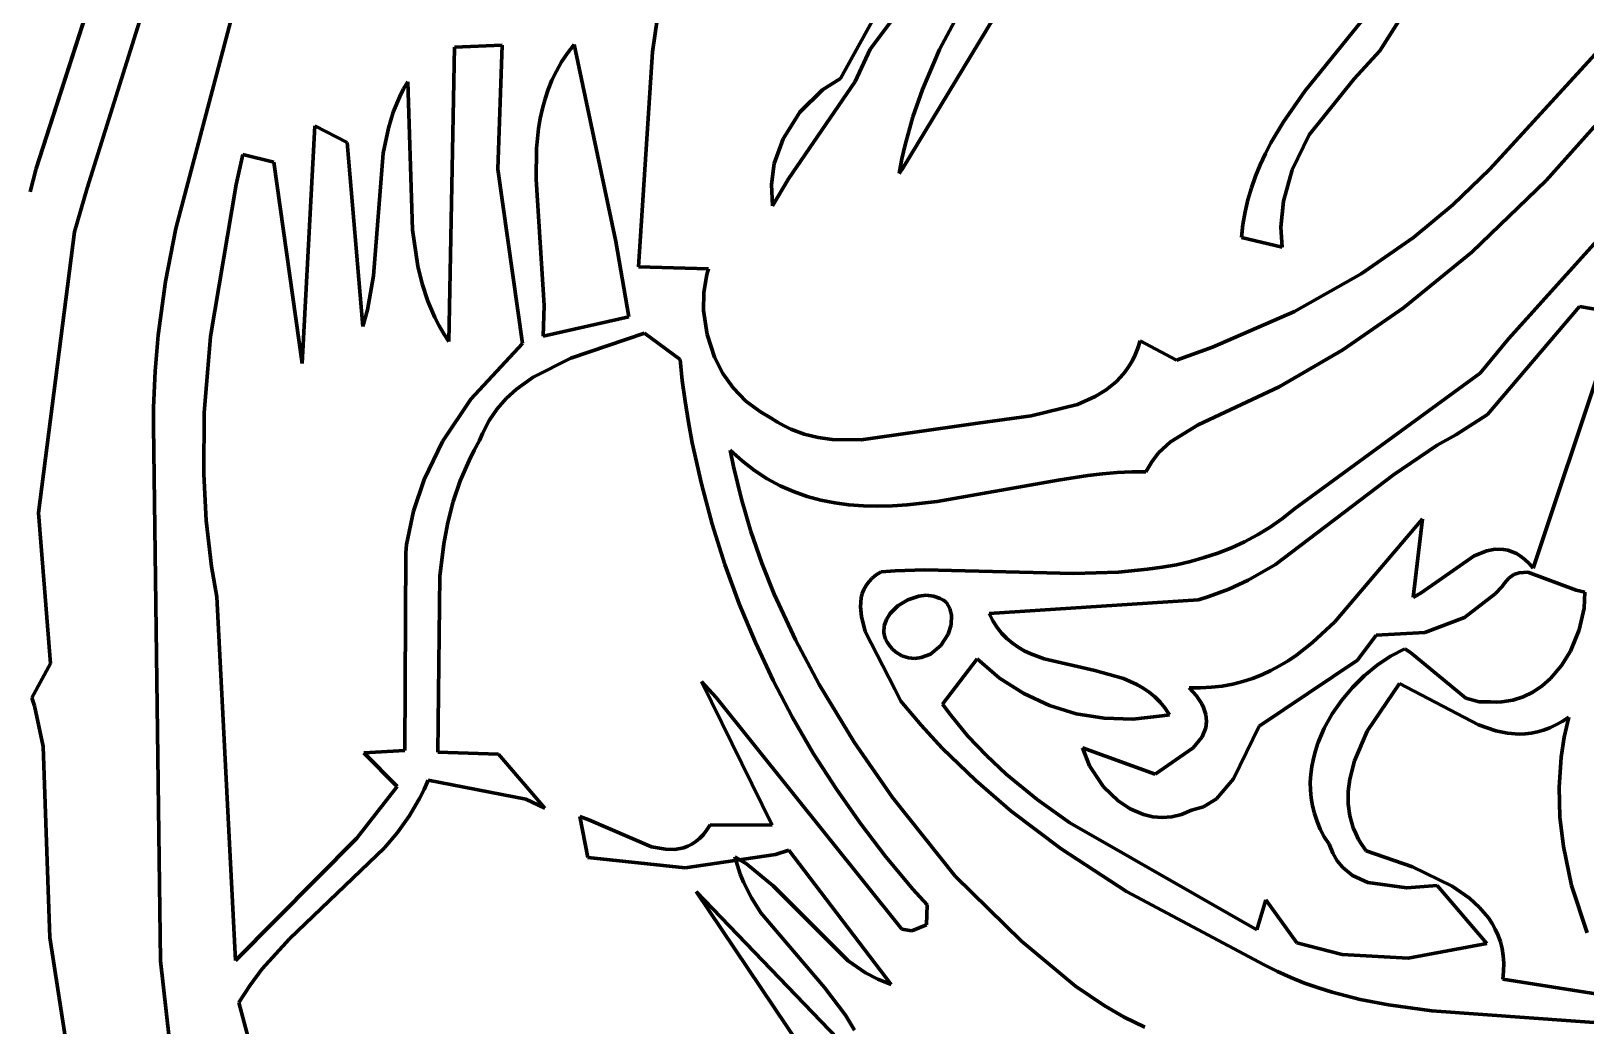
# Model space of a CAD drawing. Header units: millimetres. Extents: x 0 to 14.2, y 0 to 19.5.
# Drawn here: x 1.412 to 2.424, y 2.679 to 3.326 of the extents above; entities that cross this region are included whole.
import ezdxf

# ---------------------------------------------------------------- set-up
doc = ezdxf.new("R2010")
doc.units = ezdxf.units.MM
doc.layers.add('color#010101ff', color=7, linetype='CONTINUOUS', lineweight=100)
doc.layers.add('color#fdfdfdff', color=7, linetype='CONTINUOUS', lineweight=100)

msp = doc.modelspace()

# ---------------------------------------------------------------- linework, layer by layer
at = {"layer": 'color#010101ff'}
for p, q in [((1.5218, 3.4588), (1.4484, 3.2241)), ((2.3728, 3.4443), (2.2901, 3.3136)), ((1.9388, 3.2955), (2.0127, 3.4287)), ((2.3739, 3.1261), (2.637, 3.418)), ((1.506, 3.1979), (1.5603, 3.4028)), ((2.0243, 3.4029), (1.9583, 3.3146)), ((1.4152, 3.2369), (1.462, 3.3822)), ((2.0034, 3.3145), (2.0394, 3.382)), ((2.2412, 3.2872), (2.2976, 3.3569)), ((2.3617, 3.2364), (2.4688, 3.3535)), ((1.8214, 3.3474), (1.8164, 3.3128)), ((2.0387, 3.3351), (1.9795, 3.2371)), ((1.6876, 3.316), (1.6839, 3.1242)), ((1.7185, 3.3173), (1.6876, 3.316)), ((1.7157, 3.2365), (1.7185, 3.3173)), ((1.7611, 3.312), (1.7573, 3.3063)), ((1.7654, 3.3176), (1.7611, 3.312)), ((1.7926, 3.1894), (1.7654, 3.3176)), ((1.8164, 3.3128), (1.8074, 3.1728)), ((1.9583, 3.3146), (1.9485, 3.2936)), ((1.9924, 3.2883), (2.0034, 3.3145)), ((2.2901, 3.3136), (2.2733, 3.2953)), ((1.7573, 3.3063), (1.7539, 3.3004)), ((1.6572, 3.2934), (1.6544, 3.2887)), ((1.6603, 3.197), (1.6572, 3.2934)), ((1.751, 3.2945), (1.7486, 3.2884)), ((1.7539, 3.3004), (1.751, 3.2945)), ((1.9485, 3.2936), (1.9051, 3.2301)), ((1.9272, 3.2881), (1.9388, 3.2955)), ((2.2733, 3.2953), (2.2441, 3.2588)), ((1.6519, 3.2838), (1.6477, 3.2737)), ((1.6544, 3.2887), (1.6519, 3.2838)), ((1.7465, 3.2822), (1.7448, 3.2759)), ((1.7486, 3.2884), (1.7465, 3.2822)), ((1.9124, 3.2737), (1.9272, 3.2881)), ((1.9861, 3.2705), (1.9924, 3.2883)), ((2.2274, 3.2674), (2.2412, 3.2872)), ((1.6477, 3.2737), (1.6445, 3.2632)), ((1.7448, 3.2759), (1.7434, 3.2695)), ((1.9015, 3.2563), (1.9124, 3.2737)), ((1.981, 3.2523), (1.9861, 3.2705)), ((2.4368, 3.2721), (2.3985, 3.229)), ((1.5966, 3.2646), (1.5884, 3.11)), ((1.6176, 3.2538), (1.5966, 3.2646)), ((1.6445, 3.2632), (1.6412, 3.2469)), ((1.7423, 3.263), (1.741, 3.2499)), ((1.7434, 3.2695), (1.7423, 3.263)), ((2.2192, 3.2537), (2.2274, 3.2674)), ((1.6279, 3.134), (1.6176, 3.2538)), ((1.8958, 3.2402), (1.9015, 3.2563)), ((1.9789, 3.2431), (1.981, 3.2523)), ((2.2156, 3.2466), (2.2192, 3.2537)), ((2.2441, 3.2588), (2.233, 3.236)), ((1.5497, 3.246), (1.5454, 3.2265)), ((1.57, 3.2411), (1.5497, 3.246)), ((1.5884, 3.11), (1.57, 3.2411)), ((1.6412, 3.2469), (1.6349, 3.1671)), ((1.741, 3.2499), (1.7407, 3.2297)), ((1.894, 3.2266), (1.8958, 3.2402)), ((1.9771, 3.2337), (1.9789, 3.2431)), ((2.2122, 3.2394), (2.2156, 3.2466)), ((1.4113, 3.2218), (1.4152, 3.2369)), ((1.7318, 3.123), (1.7157, 3.2365)), ((1.7407, 3.2297), (1.7459, 3.1476)), ((1.9051, 3.2301), (1.8947, 3.2127)), ((1.9795, 3.2371), (1.9771, 3.2337)), ((2.2065, 3.2244), (2.2092, 3.232)), ((2.2092, 3.232), (2.2122, 3.2394)), ((2.233, 3.236), (2.2273, 3.2157)), ((2.3377, 3.2132), (2.3617, 3.2364)), ((1.4484, 3.2241), (1.4402, 3.1956)), ((1.5454, 3.2265), (1.5286, 3.1276)), ((1.8947, 3.2127), (1.894, 3.2266)), ((2.2042, 3.2166), (2.2065, 3.2244)), ((2.3985, 3.229), (2.3501, 3.1824)), ((2.2024, 3.2086), (2.2042, 3.2166)), ((2.2273, 3.2157), (2.2257, 3.1988)), ((2.3121, 3.192), (2.3377, 3.2132)), ((2.2, 3.1919), (2.2009, 3.2004)), ((2.2009, 3.2004), (2.2024, 3.2086)), ((1.4402, 3.1956), (1.4166, 3.0126)), ((1.4994, 3.1633), (1.506, 3.1979)), ((1.6637, 3.1734), (1.6603, 3.197)), ((1.801, 3.1404), (1.7926, 3.1894)), ((2.2264, 3.1857), (2.2, 3.1919)), ((2.2257, 3.1988), (2.2264, 3.1857)), ((2.278, 3.1684), (2.3121, 3.192)), ((2.3501, 3.1824), (2.3055, 3.1462)), ((1.6665, 3.1619), (1.6637, 3.1734)), ((1.8074, 3.1728), (1.8529, 3.1716)), ((1.8529, 3.1716), (1.8519, 3.1678)), ((1.4946, 3.1284), (1.4994, 3.1633)), ((1.6349, 3.1671), (1.631, 3.1448)), ((1.6701, 3.1506), (1.6665, 3.1619)), ((1.8519, 3.1678), (1.85, 3.1562)), ((2.2345, 3.1439), (2.278, 3.1684)), ((1.6748, 3.1398), (1.6701, 3.1506)), ((1.85, 3.1562), (1.8497, 3.1444)), ((1.631, 3.1448), (1.6279, 3.134)), ((1.6775, 3.1345), (1.6748, 3.1398)), ((1.7459, 3.1476), (1.7452, 3.1277)), ((1.7452, 3.1277), (1.801, 3.1404)), ((1.8497, 3.1444), (1.852, 3.1289)), ((2.1812, 3.1205), (2.2345, 3.1439)), ((2.3055, 3.1462), (2.266, 3.1189)), ((2.4201, 3.147), (2.3601, 3.0767)), ((2.4732, 3.1381), (2.4201, 3.147)), ((1.6805, 3.1293), (1.6775, 3.1345)), ((1.6839, 3.1242), (1.6805, 3.1293)), ((1.8112, 3.1296), (1.7632, 3.1133)), ((1.8344, 3.1125), (1.8112, 3.1296)), ((1.852, 3.1289), (1.8569, 3.114)), ((1.4926, 3.1049), (1.4946, 3.1284)), ((1.5286, 3.1276), (1.5246, 3.0777)), ((1.6982, 3.0867), (1.7318, 3.123)), ((2.1308, 3.1156), (2.1325, 3.12)), ((2.1325, 3.12), (2.134, 3.1247)), ((2.134, 3.1247), (2.1577, 3.112)), ((2.1577, 3.112), (2.1812, 3.1205)), ((2.266, 3.1189), (2.2245, 3.0947)), ((2.3555, 3.1037), (2.3739, 3.1261)), ((1.7632, 3.1133), (1.7387, 3.101)), ((1.8359, 3.0989), (1.8344, 3.1125)), ((1.8569, 3.114), (1.8623, 3.1035)), ((2.1265, 3.1077), (2.1288, 3.1115)), ((2.1288, 3.1115), (2.1308, 3.1156)), ((2.39, 2.9767), (2.4353, 3.1126)), ((1.4916, 3.0813), (1.4926, 3.1049)), ((1.7387, 3.101), (1.7279, 3.0932)), ((1.8378, 3.0853), (1.8359, 3.0989)), ((1.8623, 3.1035), (1.8691, 3.094)), ((2.1184, 3.098), (2.1213, 3.101)), ((2.1213, 3.101), (2.124, 3.1042)), ((2.124, 3.1042), (2.1265, 3.1077)), ((2.2345, 3.0153), (2.3555, 3.1037)), ((1.7279, 3.0932), (1.7213, 3.0871)), ((1.8691, 3.094), (1.8773, 3.0855)), ((2.0932, 3.0832), (2.1048, 3.0884)), ((2.1048, 3.0884), (2.1119, 3.0928)), ((2.1119, 3.0928), (2.1184, 3.098)), ((2.2245, 3.0947), (2.1718, 3.0701)), ((1.4916, 3.0694), (1.4916, 3.0813)), ((1.6798, 3.0592), (1.6982, 3.0867)), ((1.7154, 3.0804), (1.7102, 3.0728)), ((1.7213, 3.0871), (1.7154, 3.0804)), ((1.84, 3.0718), (1.8378, 3.0853)), ((1.8773, 3.0855), (1.8868, 3.0784)), ((1.8868, 3.0784), (1.8938, 3.0744)), ((2.063, 3.0759), (2.0932, 3.0832)), ((1.4961, 2.7209), (1.4916, 3.0694)), ((1.5246, 3.0777), (1.5243, 3.0378)), ((1.7102, 3.0728), (1.7058, 3.0644)), ((1.8424, 3.0583), (1.84, 3.0718)), ((1.8938, 3.0744), (1.8979, 3.0717)), ((1.8979, 3.0717), (1.9022, 3.0693)), ((1.9022, 3.0693), (1.9065, 3.0672)), ((1.9523, 3.0602), (2.0283, 3.071)), ((2.0283, 3.071), (2.063, 3.0759)), ((2.1718, 3.0701), (2.1537, 3.059)), ((2.3601, 3.0767), (2.3396, 3.0635)), ((1.6679, 3.0345), (1.6798, 3.0592)), ((1.7039, 3.0598), (1.7003, 3.0534)), ((1.7058, 3.0644), (1.7039, 3.0598)), ((1.8483, 3.0316), (1.8424, 3.0583)), ((1.9065, 3.0672), (1.9153, 3.064)), ((1.9153, 3.064), (1.9243, 3.0617)), ((1.9243, 3.0617), (1.9335, 3.0605)), ((1.9335, 3.0605), (1.9523, 3.0602)), ((2.1537, 3.059), (2.146, 3.0517)), ((2.3396, 3.0635), (2.3275, 3.0568)), ((1.7003, 3.0534), (1.697, 3.0468)), ((1.8748, 3.0465), (1.867, 3.0536)), ((1.867, 3.0536), (1.8692, 3.0428)), ((2.146, 3.0517), (2.1416, 3.046)), ((2.3275, 3.0568), (2.299, 3.0375)), ((1.5243, 3.0378), (1.5259, 3.0078)), ((1.697, 3.0468), (1.6913, 3.0336)), ((1.8692, 3.0428), (1.8744, 3.0216)), ((1.8829, 3.0402), (1.8748, 3.0465)), ((1.8912, 3.0348), (1.8829, 3.0402)), ((2.1096, 3.0381), (2.1, 3.037)), ((2.1191, 3.0389), (2.1096, 3.0381)), ((2.1285, 3.0393), (2.1191, 3.0389)), ((2.1378, 3.0394), (2.1285, 3.0393)), ((2.1416, 3.046), (2.1378, 3.0394)), ((2.299, 3.0375), (2.2221, 2.979)), ((1.6608, 3.0137), (1.6679, 3.0345)), ((1.6913, 3.0336), (1.6867, 3.0201)), ((1.8554, 3.0052), (1.8483, 3.0316)), ((1.8997, 3.0303), (1.8912, 3.0348)), ((1.9083, 3.0265), (1.8997, 3.0303)), ((2.0806, 3.034), (2.0019, 3.02)), ((2.1, 3.037), (2.0806, 3.034)), ((1.6867, 3.0201), (1.6832, 3.0064)), ((1.8744, 3.0216), (1.8806, 3.0006)), ((1.9171, 3.0234), (1.9083, 3.0265)), ((1.9261, 3.021), (1.9171, 3.0234)), ((1.9352, 3.0192), (1.9261, 3.021)), ((1.9444, 3.018), (1.9352, 3.0192)), ((1.9538, 3.0173), (1.9444, 3.018)), ((1.9632, 3.0171), (1.9538, 3.0173)), ((1.9728, 3.0173), (1.9632, 3.0171)), ((1.9824, 3.0179), (1.9728, 3.0173)), ((2.0019, 3.02), (1.9824, 3.0179)), ((1.4166, 3.0126), (1.4245, 2.9145)), ((1.5259, 3.0078), (1.5293, 2.9778)), ((1.6564, 2.9921), (1.6608, 3.0137)), ((2.2187, 3.0033), (2.2267, 3.009)), ((2.2267, 3.009), (2.2345, 3.0153)), ((2.2608, 2.9418), (2.3178, 3.0087)), ((2.3178, 3.0087), (2.3118, 2.9575)), ((1.6832, 3.0064), (1.6806, 2.9925)), ((1.8636, 2.9791), (1.8554, 3.0052)), ((1.8806, 3.0006), (1.8877, 2.98)), ((2.202, 2.9938), (2.2104, 2.9983)), ((2.2104, 2.9983), (2.2187, 3.0033)), ((1.6558, 2.9866), (1.6564, 2.9921)), ((1.6806, 2.9925), (1.6781, 2.9714)), ((2.1847, 2.9864), (2.1934, 2.9898)), ((2.1934, 2.9898), (2.202, 2.9938)), ((2.3516, 2.9847), (2.3597, 2.988)), ((2.3597, 2.988), (2.3652, 2.989)), ((2.3652, 2.989), (2.3707, 2.9889)), ((2.3707, 2.9889), (2.3735, 2.9883)), ((2.3735, 2.9883), (2.3762, 2.9874)), ((2.3762, 2.9874), (2.379, 2.9861)), ((1.5293, 2.9778), (1.5327, 2.9579)), ((1.6553, 2.858), (1.6558, 2.9866)), ((1.873, 2.9535), (1.8636, 2.9791)), ((1.8877, 2.98), (1.8958, 2.9597)), ((2.1389, 2.9759), (2.1483, 2.9772)), ((2.1483, 2.9772), (2.1576, 2.9789)), ((2.1576, 2.9789), (2.1667, 2.981)), ((2.1667, 2.981), (2.1758, 2.9835)), ((2.1758, 2.9835), (2.1847, 2.9864)), ((2.2221, 2.979), (2.2043, 2.9688)), ((2.317, 2.9606), (2.3516, 2.9847)), ((2.379, 2.9861), (2.3817, 2.9844)), ((2.3817, 2.9844), (2.3845, 2.9823)), ((2.3845, 2.9823), (2.3873, 2.9797)), ((2.3873, 2.9797), (2.39, 2.9767)), ((1.6781, 2.9714), (1.6767, 2.8568)), ((1.9556, 2.9653), (1.9574, 2.9678)), ((1.9574, 2.9678), (1.9596, 2.9701)), ((1.9596, 2.9701), (1.9622, 2.9723)), ((1.9622, 2.9723), (1.9653, 2.9743)), ((1.9653, 2.9743), (1.9746, 2.9749)), ((1.9746, 2.9749), (1.9935, 2.9755)), ((1.9935, 2.9755), (2.0909, 2.9732)), ((2.0909, 2.9732), (2.1199, 2.9741)), ((2.1199, 2.9741), (2.1389, 2.9759)), ((2.2043, 2.9688), (2.1918, 2.963)), ((2.3712, 2.9669), (2.3698, 2.9648)), ((2.3742, 2.9702), (2.3712, 2.9669)), ((2.3774, 2.9725), (2.3742, 2.9702)), ((2.3809, 2.9737), (2.3774, 2.9725)), ((2.3864, 2.9741), (2.3809, 2.9737)), ((2.418, 2.9624), (2.3864, 2.9741)), ((1.5327, 2.9579), (1.545, 2.7212)), ((1.8958, 2.9597), (1.9095, 2.9299)), ((1.9519, 2.9514), (1.9524, 2.9573)), ((1.9524, 2.9573), (1.9531, 2.9601)), ((1.9531, 2.9601), (1.9542, 2.9628)), ((1.9542, 2.9628), (1.9556, 2.9653)), ((1.9898, 2.9584), (1.9827, 2.9561)), ((1.9946, 2.959), (1.9898, 2.9584)), ((1.9994, 2.9585), (1.9946, 2.959)), ((2.0039, 2.957), (1.9994, 2.9585)), ((2.006, 2.9558), (2.0039, 2.957)), ((2.1788, 2.9581), (2.1721, 2.9561)), ((2.1918, 2.963), (2.1788, 2.9581)), ((2.3118, 2.9575), (2.317, 2.9606)), ((2.3653, 2.96), (2.3453, 2.9446)), ((2.3698, 2.9648), (2.3653, 2.96)), ((2.4236, 2.9611), (2.418, 2.9624)), ((2.4231, 2.9506), (2.4236, 2.9611)), ((1.8835, 2.9283), (1.873, 2.9535)), ((1.9525, 2.9452), (1.9519, 2.9514)), ((1.9712, 2.9471), (1.9689, 2.9432)), ((1.9763, 2.9522), (1.9712, 2.9471)), ((1.9827, 2.9561), (1.9763, 2.9522)), ((2.008, 2.9543), (2.006, 2.9558)), ((2.0101, 2.9503), (2.008, 2.9543)), ((2.0111, 2.9461), (2.0101, 2.9503)), ((2.1721, 2.9561), (2.0357, 2.9472)), ((2.0357, 2.9472), (2.0382, 2.9424)), ((2.42, 2.9364), (2.4231, 2.9506)), ((1.955, 2.9355), (1.9525, 2.9452)), ((1.9674, 2.9391), (1.9672, 2.9348)), ((1.9689, 2.9432), (1.9674, 2.9391)), ((2.009, 2.9336), (2.011, 2.9397)), ((2.011, 2.9397), (2.0111, 2.9461)), ((2.0382, 2.9424), (2.0409, 2.9381)), ((2.0409, 2.9381), (2.044, 2.9342)), ((2.2462, 2.9282), (2.2608, 2.9418)), ((2.3453, 2.9446), (2.3195, 2.9348)), ((2.4143, 2.9227), (2.42, 2.9364)), ((1.8951, 2.9036), (1.8835, 2.9283)), ((1.9095, 2.9299), (1.9249, 2.9009)), ((1.9742, 2.8978), (1.955, 2.9355)), ((1.9672, 2.9348), (1.9675, 2.9327)), ((1.9675, 2.9327), (1.9682, 2.9305)), ((1.9682, 2.9305), (1.9692, 2.9284)), ((1.9692, 2.9284), (1.9707, 2.9263)), ((1.9707, 2.9263), (1.9725, 2.9242)), ((1.9974, 2.9207), (2.0042, 2.9262)), ((2.0042, 2.9262), (2.009, 2.9336)), ((2.044, 2.9342), (2.0473, 2.9308)), ((2.0473, 2.9308), (2.0509, 2.9278)), ((2.0509, 2.9278), (2.0546, 2.9252)), ((2.2358, 2.9201), (2.2462, 2.9282)), ((2.2878, 2.9331), (2.2756, 2.9167)), ((2.3195, 2.9348), (2.2878, 2.9331)), ((1.9725, 2.9242), (1.9748, 2.9222)), ((1.9748, 2.9222), (1.9789, 2.9196)), ((1.9789, 2.9196), (1.9831, 2.9182)), ((1.9831, 2.9182), (1.9873, 2.9178)), ((1.9873, 2.9178), (1.9915, 2.9184)), ((1.9915, 2.9184), (1.9974, 2.9207)), ((2.0279, 2.9176), (2.0053, 2.8881)), ((2.0425, 2.9051), (2.0279, 2.9176)), ((2.0546, 2.9252), (2.0586, 2.9229)), ((2.0586, 2.9229), (2.0628, 2.9209)), ((2.0628, 2.9209), (2.0715, 2.9176)), ((2.0715, 2.9176), (2.1046, 2.91)), ((2.2756, 2.9167), (2.2116, 2.8738)), ((2.2248, 2.9131), (2.2304, 2.9164)), ((2.2304, 2.9164), (2.2358, 2.9201)), ((2.2883, 2.9134), (2.2971, 2.9193)), ((2.2971, 2.9193), (2.3063, 2.9242)), ((2.3063, 2.9242), (2.3101, 2.9217)), ((2.3101, 2.9217), (2.346, 2.892)), ((2.4084, 2.9132), (2.4143, 2.9227)), ((1.4245, 2.9145), (1.4124, 2.8922)), ((2.1046, 2.91), (2.1232, 2.9048)), ((2.2071, 2.9048), (2.2132, 2.9072)), ((2.2132, 2.9072), (2.2191, 2.91)), ((2.2191, 2.91), (2.2248, 2.9131)), ((2.2723, 2.899), (2.28, 2.9066)), ((2.28, 2.9066), (2.2883, 2.9134)), ((2.4012, 2.9048), (2.4084, 2.9132)), ((1.8945, 2.8094), (1.8483, 2.9029)), ((1.8483, 2.9029), (1.858, 2.8924)), ((1.9077, 2.8794), (1.8951, 2.9036)), ((1.9249, 2.9009), (1.9477, 2.8634)), ((1.9782, 2.89), (1.9742, 2.8978)), ((2.0582, 2.895), (2.0425, 2.9051)), ((2.1232, 2.9048), (2.1319, 2.901)), ((2.1319, 2.901), (2.1359, 2.8986)), ((2.1359, 2.8986), (2.1398, 2.896)), ((2.1398, 2.896), (2.1435, 2.8929)), ((2.1684, 2.8961), (2.1659, 2.8988)), ((2.1659, 2.8988), (2.1733, 2.8987)), ((2.1707, 2.8935), (2.1684, 2.8961)), ((2.1733, 2.8987), (2.1805, 2.8991)), ((2.1805, 2.8991), (2.1875, 2.8999)), ((2.1875, 2.8999), (2.1943, 2.9011)), ((2.1943, 2.9011), (2.2008, 2.9028)), ((2.2008, 2.9028), (2.2071, 2.9048)), ((2.2653, 2.8907), (2.2723, 2.899)), ((2.3028, 2.9015), (2.2819, 2.8706)), ((2.3543, 2.8747), (2.3028, 2.9015)), ((2.3835, 2.8929), (2.3898, 2.896)), ((2.3898, 2.896), (2.3958, 2.9)), ((2.3958, 2.9), (2.4012, 2.9048)), ((1.4124, 2.8922), (1.414, 2.887)), ((1.414, 2.887), (1.4196, 2.8605)), ((1.858, 2.8924), (1.9788, 2.7416)), ((1.9914, 2.8744), (1.9782, 2.89)), ((2.0053, 2.8881), (2.0107, 2.881)), ((2.0749, 2.8872), (2.0582, 2.895)), ((2.0924, 2.8818), (2.0749, 2.8872)), ((2.1435, 2.8929), (2.147, 2.8895)), ((2.147, 2.8895), (2.1502, 2.8856)), ((2.1502, 2.8856), (2.1531, 2.8812)), ((2.1725, 2.8909), (2.1707, 2.8935)), ((2.1741, 2.8884), (2.1725, 2.8909)), ((2.1753, 2.886), (2.1741, 2.8884)), ((2.1769, 2.8813), (2.1753, 2.886)), ((2.2591, 2.8819), (2.2653, 2.8907)), ((2.346, 2.892), (2.3547, 2.8896)), ((2.3547, 2.8896), (2.3621, 2.8896)), ((2.3621, 2.8896), (2.3659, 2.8894)), ((2.3659, 2.8894), (2.3696, 2.8896)), ((2.3696, 2.8896), (2.3767, 2.8907)), ((2.3767, 2.8907), (2.3835, 2.8929)), ((1.9214, 2.8558), (1.9077, 2.8794)), ((2.0107, 2.881), (2.0219, 2.8673)), ((2.1105, 2.8789), (2.0924, 2.8818)), ((2.1292, 2.8784), (2.1105, 2.8789)), ((2.1483, 2.8804), (2.1292, 2.8784)), ((2.1531, 2.8812), (2.1483, 2.8804)), ((2.1768, 2.8727), (2.1773, 2.8769)), ((2.1773, 2.8769), (2.1769, 2.8813)), ((2.2539, 2.8725), (2.2591, 2.8819)), ((2.4089, 2.8769), (2.4048, 2.8746)), ((2.4131, 2.8797), (2.4089, 2.8769)), ((2.4102, 2.8666), (2.4131, 2.8797)), ((2.0052, 2.8595), (1.9914, 2.8744)), ((2.0219, 2.8673), (2.034, 2.8546)), ((2.1685, 2.8597), (2.1743, 2.8669)), ((2.1743, 2.8669), (2.1768, 2.8727)), ((2.2116, 2.8738), (2.1949, 2.8395)), ((2.2497, 2.8627), (2.2539, 2.8725)), ((2.2819, 2.8706), (2.2735, 2.8512)), ((2.3656, 2.8708), (2.3543, 2.8747)), ((2.3732, 2.8692), (2.3656, 2.8708)), ((2.3809, 2.8686), (2.3732, 2.8692)), ((2.3848, 2.8688), (2.3809, 2.8686)), ((2.3887, 2.8692), (2.3848, 2.8688)), ((2.3927, 2.87), (2.3887, 2.8692)), ((2.3967, 2.8712), (2.3927, 2.87)), ((2.4007, 2.8727), (2.3967, 2.8712)), ((2.4048, 2.8746), (2.4007, 2.8727)), ((2.4082, 2.8536), (2.4102, 2.8666)), ((1.4196, 2.8605), (1.4241, 2.7362)), ((1.6286, 2.8563), (1.6553, 2.858)), ((1.6502, 2.8345), (1.6286, 2.8563)), ((1.6767, 2.8568), (1.7163, 2.8555)), ((1.7163, 2.8555), (1.7463, 2.8203)), ((1.9362, 2.8327), (1.9214, 2.8558)), ((1.9477, 2.8634), (1.9728, 2.8273)), ((2.027, 2.8383), (2.0052, 2.8595)), ((2.1011, 2.8479), (2.0964, 2.8596)), ((2.0964, 2.8596), (2.1438, 2.8426)), ((2.1438, 2.8426), (2.1685, 2.8597)), ((2.2468, 2.8527), (2.2481, 2.8577)), ((2.2481, 2.8577), (2.2497, 2.8627)), ((2.034, 2.8546), (2.0467, 2.8426)), ((2.1102, 2.8343), (2.1011, 2.8479)), ((2.2451, 2.8424), (2.2458, 2.8476)), ((2.2458, 2.8476), (2.2468, 2.8527)), ((2.2735, 2.8512), (2.2705, 2.8393)), ((2.4069, 2.834), (2.4082, 2.8536)), ((1.6704, 2.8387), (1.6677, 2.8325)), ((1.7339, 2.8263), (1.6704, 2.8387)), ((2.0501, 2.8185), (2.027, 2.8383)), ((2.0467, 2.8426), (2.0669, 2.8261)), ((2.1949, 2.8395), (2.1838, 2.8264)), ((2.2448, 2.8373), (2.2451, 2.8424)), ((2.2449, 2.8321), (2.2448, 2.8373)), ((2.2705, 2.8393), (2.2695, 2.8313)), ((1.624, 2.8008), (1.6502, 2.8345)), ((1.6647, 2.8266), (1.658, 2.8152)), ((1.6677, 2.8325), (1.6647, 2.8266)), ((1.7463, 2.8203), (1.7339, 2.8263)), ((1.9519, 2.8103), (1.9362, 2.8327)), ((1.9728, 2.8273), (2.0136, 2.776)), ((2.0669, 2.8261), (2.0882, 2.8109)), ((2.1196, 2.8252), (2.1102, 2.8343)), ((2.1276, 2.8199), (2.1196, 2.8252)), ((2.1838, 2.8264), (2.1752, 2.8213)), ((2.2453, 2.827), (2.2449, 2.8321)), ((2.2462, 2.8219), (2.2453, 2.827)), ((2.2695, 2.8313), (2.2695, 2.8233)), ((2.4074, 2.8146), (2.4069, 2.834)), ((1.658, 2.8152), (1.6504, 2.8046)), ((1.7743, 2.7882), (1.7692, 2.815)), ((1.7692, 2.815), (1.775, 2.8128)), ((2.0825, 2.794), (2.0501, 2.8185)), ((2.1362, 2.8162), (2.1276, 2.8199)), ((2.1422, 2.8147), (2.1362, 2.8162)), ((2.1484, 2.8142), (2.1422, 2.8147)), ((2.1547, 2.8147), (2.1484, 2.8142)), ((2.161, 2.8163), (2.1547, 2.8147)), ((2.1674, 2.819), (2.161, 2.8163)), ((2.1752, 2.8213), (2.1674, 2.819)), ((2.2475, 2.8168), (2.2462, 2.8219)), ((2.2492, 2.8117), (2.2475, 2.8168)), ((2.2695, 2.8233), (2.2705, 2.8154)), ((2.2705, 2.8154), (2.2728, 2.8076)), ((2.4096, 2.7954), (2.4074, 2.8146)), ((1.6504, 2.8046), (1.642, 2.7946)), ((1.775, 2.8128), (1.8158, 2.7953)), ((1.8496, 2.8033), (1.8519, 2.8063)), ((1.8519, 2.8063), (1.8541, 2.8096)), ((1.8541, 2.8096), (1.8945, 2.8094)), ((1.9685, 2.7886), (1.9519, 2.8103)), ((2.0882, 2.8109), (2.2101, 2.7411)), ((2.2513, 2.8067), (2.2492, 2.8117)), ((2.2539, 2.8018), (2.2513, 2.8067)), ((2.2728, 2.8076), (2.2744, 2.8038)), ((1.545, 2.7212), (1.624, 2.8008)), ((1.642, 2.7946), (1.5801, 2.7352)), ((1.8158, 2.7953), (1.825, 2.7936)), ((1.831, 2.7935), (1.8367, 2.7946)), ((1.8367, 2.7946), (1.8395, 2.7956)), ((1.8395, 2.7956), (1.8421, 2.797)), ((1.8421, 2.797), (1.8447, 2.7987)), ((1.8447, 2.7987), (1.8472, 2.8008)), ((1.8472, 2.8008), (1.8496, 2.8033)), ((2.257, 2.797), (2.2539, 2.8018)), ((2.2594, 2.7911), (2.257, 2.797)), ((2.2744, 2.8038), (2.2763, 2.8)), ((2.2763, 2.8), (2.2786, 2.7963)), ((2.2786, 2.7963), (2.2812, 2.7926)), ((2.415, 2.77), (2.4096, 2.7954)), ((1.8378, 2.7816), (1.7743, 2.7882)), ((1.825, 2.7936), (1.831, 2.7935)), ((1.8965, 2.7903), (1.8378, 2.7816)), ((1.8718, 2.783), (1.8702, 2.7887)), ((1.8702, 2.7887), (1.8777, 2.7841)), ((1.9052, 2.793), (1.8965, 2.7903)), ((1.9718, 2.7056), (1.9052, 2.793)), ((1.9861, 2.7677), (1.9685, 2.7886)), ((2.1251, 2.7662), (2.0825, 2.794)), ((2.2624, 2.786), (2.2594, 2.7911)), ((2.266, 2.7817), (2.2624, 2.786)), ((2.2812, 2.7926), (2.3114, 2.7821)), ((1.8736, 2.7774), (1.8718, 2.783)), ((1.8758, 2.7721), (1.8736, 2.7774)), ((1.8777, 2.7841), (1.895, 2.7699)), ((2.0136, 2.776), (2.0568, 2.7338)), ((2.2723, 2.7766), (2.266, 2.7817)), ((2.2822, 2.772), (2.2723, 2.7766)), ((2.3114, 2.7821), (2.3372, 2.7696)), ((1.9525, 2.6063), (1.8449, 2.766)), ((1.8449, 2.766), (1.9577, 2.649)), ((1.881, 2.7619), (1.8758, 2.7721)), ((1.895, 2.7699), (1.944, 2.7209)), ((1.9953, 2.7574), (1.9861, 2.7677)), ((2.2148, 2.7183), (2.1251, 2.7662)), ((2.3076, 2.7685), (2.2822, 2.772)), ((2.3275, 2.7701), (2.3076, 2.7685)), ((2.3598, 2.7322), (2.3275, 2.7701)), ((2.3372, 2.7696), (2.3485, 2.7617)), ((2.4252, 2.7391), (2.415, 2.77)), ((1.8871, 2.7522), (1.881, 2.7619)), ((1.995, 2.7444), (1.9953, 2.7574)), ((2.2101, 2.7411), (2.2158, 2.7607)), ((2.2158, 2.7607), (2.2361, 2.7327)), ((2.3485, 2.7617), (2.3551, 2.7556)), ((2.3551, 2.7556), (2.3608, 2.7489)), ((1.9284, 2.7037), (1.8871, 2.7522)), ((1.9854, 2.7405), (1.995, 2.7444)), ((2.3608, 2.7489), (2.3632, 2.7453)), ((2.3632, 2.7453), (2.3653, 2.7415)), ((1.4241, 2.7362), (1.4497, 2.569)), ((1.5801, 2.7352), (1.5624, 2.7157)), ((1.9788, 2.7416), (1.9854, 2.7405)), ((2.0568, 2.7338), (2.0919, 2.7045)), ((2.3653, 2.7415), (2.3671, 2.7375)), ((2.3671, 2.7375), (2.3686, 2.7333)), ((2.2361, 2.7327), (2.2656, 2.725)), ((2.2656, 2.725), (2.3086, 2.7226)), ((2.3086, 2.7226), (2.3598, 2.7322)), ((2.3686, 2.7333), (2.3697, 2.7289)), ((2.3697, 2.7289), (2.3704, 2.7242)), ((2.3704, 2.7242), (2.3708, 2.7194)), ((1.5095, 2.6037), (1.4961, 2.7209)), ((1.5624, 2.7157), (1.5544, 2.7051)), ((1.944, 2.7209), (1.9552, 2.7132)), ((2.2235, 2.714), (2.2148, 2.7183)), ((2.2322, 2.7101), (2.2235, 2.714)), ((2.3707, 2.7143), (2.3701, 2.709)), ((2.3708, 2.7194), (2.3707, 2.7143)), ((1.5544, 2.7051), (1.5472, 2.6939)), ((1.9422, 2.6855), (1.9284, 2.7037)), ((1.9552, 2.7132), (1.9632, 2.709)), ((1.9632, 2.709), (1.9718, 2.7056)), ((2.0919, 2.7045), (2.1106, 2.6918)), ((2.2411, 2.7065), (2.2322, 2.7101)), ((2.2501, 2.7034), (2.2411, 2.7065)), ((2.2591, 2.7006), (2.2501, 2.7034)), ((2.3701, 2.709), (2.4444, 2.6974)), ((1.5472, 2.6939), (1.5531, 2.6711)), ((2.2773, 2.6958), (2.2591, 2.7006)), ((2.2958, 2.6922), (2.2773, 2.6958)), ((1.948, 2.6758), (1.9422, 2.6855)), ((2.1106, 2.6918), (2.1236, 2.6843)), ((2.1236, 2.6843), (2.137, 2.6777)), ((2.3239, 2.6883), (2.2958, 2.6922)), ((2.4477, 2.6795), (2.3239, 2.6883))]:
    msp.add_line(p, q, dxfattribs=at)
at = {"layer": 'color#fdfdfdff'}
for p, q in [((1.4484, 3.2241), (1.5218, 3.4588)), ((2.2901, 3.3136), (2.3728, 3.4443)), ((2.0127, 3.4287), (1.9388, 3.2955)), ((2.637, 3.418), (2.3739, 3.1261)), ((1.5603, 3.4028), (1.506, 3.1979)), ((1.9583, 3.3146), (2.0243, 3.4029)), ((1.462, 3.3822), (1.4152, 3.2369)), ((2.0394, 3.382), (2.0034, 3.3145)), ((2.2976, 3.3569), (2.2412, 3.2872)), ((2.4688, 3.3535), (2.3617, 3.2364)), ((1.8164, 3.3128), (1.8214, 3.3474)), ((1.9795, 3.2371), (2.0387, 3.3351)), ((1.6839, 3.1242), (1.6876, 3.316)), ((1.6876, 3.316), (1.7185, 3.3173)), ((1.7185, 3.3173), (1.7157, 3.2365)), ((1.7573, 3.3063), (1.7611, 3.312)), ((1.7611, 3.312), (1.7654, 3.3176)), ((1.7654, 3.3176), (1.7926, 3.1894)), ((1.8074, 3.1728), (1.8164, 3.3128)), ((1.9485, 3.2936), (1.9583, 3.3146)), ((2.0034, 3.3145), (1.9924, 3.2883)), ((2.2733, 3.2953), (2.2901, 3.3136)), ((1.7539, 3.3004), (1.7573, 3.3063)), ((1.6544, 3.2887), (1.6572, 3.2934)), ((1.6572, 3.2934), (1.6603, 3.197)), ((1.7486, 3.2884), (1.751, 3.2945)), ((1.751, 3.2945), (1.7539, 3.3004)), ((1.9051, 3.2301), (1.9485, 3.2936)), ((1.9388, 3.2955), (1.9272, 3.2881)), ((2.2441, 3.2588), (2.2733, 3.2953)), ((1.6477, 3.2737), (1.6519, 3.2838)), ((1.6519, 3.2838), (1.6544, 3.2887)), ((1.7448, 3.2759), (1.7465, 3.2822)), ((1.7465, 3.2822), (1.7486, 3.2884)), ((1.9272, 3.2881), (1.9124, 3.2737)), ((1.9924, 3.2883), (1.9861, 3.2705)), ((2.2412, 3.2872), (2.2274, 3.2674)), ((1.6445, 3.2632), (1.6477, 3.2737)), ((1.7434, 3.2695), (1.7448, 3.2759)), ((1.9124, 3.2737), (1.9015, 3.2563)), ((1.9861, 3.2705), (1.981, 3.2523)), ((2.3985, 3.229), (2.4368, 3.2721)), ((1.5884, 3.11), (1.5966, 3.2646)), ((1.5966, 3.2646), (1.6176, 3.2538)), ((1.6412, 3.2469), (1.6445, 3.2632)), ((1.741, 3.2499), (1.7423, 3.263)), ((1.7423, 3.263), (1.7434, 3.2695)), ((2.2274, 3.2674), (2.2192, 3.2537)), ((1.6176, 3.2538), (1.6279, 3.134)), ((1.9015, 3.2563), (1.8958, 3.2402)), ((1.981, 3.2523), (1.9789, 3.2431)), ((2.2192, 3.2537), (2.2156, 3.2466)), ((2.233, 3.236), (2.2441, 3.2588)), ((1.5454, 3.2265), (1.5497, 3.246)), ((1.5497, 3.246), (1.57, 3.2411)), ((1.57, 3.2411), (1.5884, 3.11)), ((1.6349, 3.1671), (1.6412, 3.2469)), ((1.7407, 3.2297), (1.741, 3.2499)), ((1.8958, 3.2402), (1.894, 3.2266)), ((1.9789, 3.2431), (1.9771, 3.2337)), ((2.2156, 3.2466), (2.2122, 3.2394)), ((1.4152, 3.2369), (1.4113, 3.2218)), ((1.7157, 3.2365), (1.7318, 3.123)), ((1.7459, 3.1476), (1.7407, 3.2297)), ((1.8947, 3.2127), (1.9051, 3.2301)), ((1.9771, 3.2337), (1.9795, 3.2371)), ((2.2092, 3.232), (2.2065, 3.2244)), ((2.2122, 3.2394), (2.2092, 3.232)), ((2.2273, 3.2157), (2.233, 3.236)), ((2.3617, 3.2364), (2.3377, 3.2132)), ((1.4402, 3.1956), (1.4484, 3.2241)), ((1.5286, 3.1276), (1.5454, 3.2265)), ((1.894, 3.2266), (1.8947, 3.2127)), ((2.2065, 3.2244), (2.2042, 3.2166)), ((2.3501, 3.1824), (2.3985, 3.229)), ((2.2042, 3.2166), (2.2024, 3.2086)), ((2.2257, 3.1988), (2.2273, 3.2157)), ((2.3377, 3.2132), (2.3121, 3.192)), ((2.2009, 3.2004), (2.2, 3.1919)), ((2.2024, 3.2086), (2.2009, 3.2004)), ((1.4166, 3.0126), (1.4402, 3.1956)), ((1.506, 3.1979), (1.4994, 3.1633)), ((1.6603, 3.197), (1.6637, 3.1734)), ((1.7926, 3.1894), (1.801, 3.1404)), ((2.2, 3.1919), (2.2264, 3.1857)), ((2.2264, 3.1857), (2.2257, 3.1988)), ((2.3121, 3.192), (2.278, 3.1684)), ((2.3055, 3.1462), (2.3501, 3.1824)), ((1.6637, 3.1734), (1.6665, 3.1619)), ((1.8529, 3.1716), (1.8074, 3.1728)), ((1.8519, 3.1678), (1.8529, 3.1716)), ((1.4994, 3.1633), (1.4946, 3.1284)), ((1.631, 3.1448), (1.6349, 3.1671)), ((1.6665, 3.1619), (1.6701, 3.1506)), ((1.85, 3.1562), (1.8519, 3.1678)), ((2.278, 3.1684), (2.2345, 3.1439)), ((1.6701, 3.1506), (1.6748, 3.1398)), ((1.8497, 3.1444), (1.85, 3.1562)), ((1.6279, 3.134), (1.631, 3.1448)), ((1.6748, 3.1398), (1.6775, 3.1345)), ((1.7452, 3.1277), (1.7459, 3.1476)), ((1.801, 3.1404), (1.7452, 3.1277)), ((1.852, 3.1289), (1.8497, 3.1444)), ((2.2345, 3.1439), (2.1812, 3.1205)), ((2.266, 3.1189), (2.3055, 3.1462)), ((2.3601, 3.0767), (2.4201, 3.147)), ((2.4201, 3.147), (2.4732, 3.1381)), ((1.6775, 3.1345), (1.6805, 3.1293)), ((1.6805, 3.1293), (1.6839, 3.1242)), ((1.7632, 3.1133), (1.8112, 3.1296)), ((1.8112, 3.1296), (1.8344, 3.1125)), ((1.8569, 3.114), (1.852, 3.1289)), ((1.4946, 3.1284), (1.4926, 3.1049)), ((1.5246, 3.0777), (1.5286, 3.1276)), ((1.7318, 3.123), (1.6982, 3.0867)), ((2.1325, 3.12), (2.1308, 3.1156)), ((2.134, 3.1247), (2.1325, 3.12)), ((2.1577, 3.112), (2.134, 3.1247)), ((2.1812, 3.1205), (2.1577, 3.112)), ((2.2245, 3.0947), (2.266, 3.1189)), ((2.3739, 3.1261), (2.3555, 3.1037)), ((1.7387, 3.101), (1.7632, 3.1133)), ((1.8344, 3.1125), (1.8359, 3.0989)), ((1.8623, 3.1035), (1.8569, 3.114)), ((2.1288, 3.1115), (2.1265, 3.1077)), ((2.1308, 3.1156), (2.1288, 3.1115)), ((2.4353, 3.1126), (2.39, 2.9767)), ((1.4926, 3.1049), (1.4916, 3.0813)), ((1.7279, 3.0932), (1.7387, 3.101)), ((1.8359, 3.0989), (1.8378, 3.0853)), ((1.8691, 3.094), (1.8623, 3.1035)), ((2.1213, 3.101), (2.1184, 3.098)), ((2.124, 3.1042), (2.1213, 3.101)), ((2.1265, 3.1077), (2.124, 3.1042)), ((2.3555, 3.1037), (2.2345, 3.0153)), ((1.7213, 3.0871), (1.7279, 3.0932)), ((1.8773, 3.0855), (1.8691, 3.094)), ((2.1048, 3.0884), (2.0932, 3.0832)), ((2.1119, 3.0928), (2.1048, 3.0884)), ((2.1184, 3.098), (2.1119, 3.0928)), ((2.1718, 3.0701), (2.2245, 3.0947)), ((1.4916, 3.0813), (1.4916, 3.0694)), ((1.6982, 3.0867), (1.6798, 3.0592)), ((1.7102, 3.0728), (1.7154, 3.0804)), ((1.7154, 3.0804), (1.7213, 3.0871)), ((1.8378, 3.0853), (1.84, 3.0718)), ((1.8868, 3.0784), (1.8773, 3.0855)), ((1.8938, 3.0744), (1.8868, 3.0784)), ((2.0932, 3.0832), (2.063, 3.0759)), ((1.4916, 3.0694), (1.4961, 2.7209)), ((1.5243, 3.0378), (1.5246, 3.0777)), ((1.7058, 3.0644), (1.7102, 3.0728)), ((1.84, 3.0718), (1.8424, 3.0583)), ((1.8979, 3.0717), (1.8938, 3.0744)), ((1.9022, 3.0693), (1.8979, 3.0717)), ((1.9065, 3.0672), (1.9022, 3.0693)), ((2.0283, 3.071), (1.9523, 3.0602)), ((2.063, 3.0759), (2.0283, 3.071)), ((2.1537, 3.059), (2.1718, 3.0701)), ((2.3396, 3.0635), (2.3601, 3.0767)), ((1.6798, 3.0592), (1.6679, 3.0345)), ((1.7003, 3.0534), (1.7039, 3.0598)), ((1.7039, 3.0598), (1.7058, 3.0644)), ((1.8424, 3.0583), (1.8483, 3.0316)), ((1.9153, 3.064), (1.9065, 3.0672)), ((1.9243, 3.0617), (1.9153, 3.064)), ((1.9335, 3.0605), (1.9243, 3.0617)), ((1.9523, 3.0602), (1.9335, 3.0605)), ((2.146, 3.0517), (2.1537, 3.059)), ((2.3275, 3.0568), (2.3396, 3.0635)), ((1.697, 3.0468), (1.7003, 3.0534)), ((1.8692, 3.0428), (1.867, 3.0536)), ((1.867, 3.0536), (1.8748, 3.0465)), ((2.1416, 3.046), (2.146, 3.0517)), ((2.299, 3.0375), (2.3275, 3.0568)), ((1.5259, 3.0078), (1.5243, 3.0378)), ((1.6913, 3.0336), (1.697, 3.0468)), ((1.8744, 3.0216), (1.8692, 3.0428)), ((1.8748, 3.0465), (1.8829, 3.0402)), ((1.8829, 3.0402), (1.8912, 3.0348)), ((2.1, 3.037), (2.1096, 3.0381)), ((2.1096, 3.0381), (2.1191, 3.0389)), ((2.1191, 3.0389), (2.1285, 3.0393)), ((2.1285, 3.0393), (2.1378, 3.0394)), ((2.1378, 3.0394), (2.1416, 3.046)), ((2.2221, 2.979), (2.299, 3.0375)), ((1.6679, 3.0345), (1.6608, 3.0137)), ((1.6867, 3.0201), (1.6913, 3.0336)), ((1.8483, 3.0316), (1.8554, 3.0052)), ((1.8912, 3.0348), (1.8997, 3.0303)), ((1.8997, 3.0303), (1.9083, 3.0265)), ((2.0019, 3.02), (2.0806, 3.034)), ((2.0806, 3.034), (2.1, 3.037)), ((1.6832, 3.0064), (1.6867, 3.0201)), ((1.8806, 3.0006), (1.8744, 3.0216)), ((1.9083, 3.0265), (1.9171, 3.0234)), ((1.9171, 3.0234), (1.9261, 3.021)), ((1.9261, 3.021), (1.9352, 3.0192)), ((1.9352, 3.0192), (1.9444, 3.018)), ((1.9444, 3.018), (1.9538, 3.0173)), ((1.9538, 3.0173), (1.9632, 3.0171)), ((1.9632, 3.0171), (1.9728, 3.0173)), ((1.9728, 3.0173), (1.9824, 3.0179)), ((1.9824, 3.0179), (2.0019, 3.02)), ((1.4245, 2.9145), (1.4166, 3.0126)), ((1.5293, 2.9778), (1.5259, 3.0078)), ((1.6608, 3.0137), (1.6564, 2.9921)), ((2.2267, 3.009), (2.2187, 3.0033)), ((2.2345, 3.0153), (2.2267, 3.009)), ((2.3178, 3.0087), (2.2608, 2.9418)), ((2.3118, 2.9575), (2.3178, 3.0087)), ((1.6806, 2.9925), (1.6832, 3.0064)), ((1.8554, 3.0052), (1.8636, 2.9791)), ((1.8877, 2.98), (1.8806, 3.0006)), ((2.2104, 2.9983), (2.202, 2.9938)), ((2.2187, 3.0033), (2.2104, 2.9983)), ((1.6564, 2.9921), (1.6558, 2.9866)), ((1.6781, 2.9714), (1.6806, 2.9925)), ((2.1934, 2.9898), (2.1847, 2.9864)), ((2.202, 2.9938), (2.1934, 2.9898)), ((2.3597, 2.988), (2.3516, 2.9847)), ((2.3652, 2.989), (2.3597, 2.988)), ((2.3707, 2.9889), (2.3652, 2.989)), ((2.3735, 2.9883), (2.3707, 2.9889)), ((2.3762, 2.9874), (2.3735, 2.9883)), ((2.379, 2.9861), (2.3762, 2.9874)), ((1.5327, 2.9579), (1.5293, 2.9778)), ((1.6558, 2.9866), (1.6553, 2.858)), ((1.8636, 2.9791), (1.873, 2.9535)), ((1.8958, 2.9597), (1.8877, 2.98)), ((2.1483, 2.9772), (2.1389, 2.9759)), ((2.1576, 2.9789), (2.1483, 2.9772)), ((2.1667, 2.981), (2.1576, 2.9789)), ((2.1758, 2.9835), (2.1667, 2.981)), ((2.1847, 2.9864), (2.1758, 2.9835)), ((2.2043, 2.9688), (2.2221, 2.979)), ((2.3516, 2.9847), (2.317, 2.9606)), ((2.3817, 2.9844), (2.379, 2.9861)), ((2.3845, 2.9823), (2.3817, 2.9844)), ((2.3873, 2.9797), (2.3845, 2.9823)), ((2.39, 2.9767), (2.3873, 2.9797)), ((1.6767, 2.8568), (1.6781, 2.9714)), ((1.9574, 2.9678), (1.9556, 2.9653)), ((1.9596, 2.9701), (1.9574, 2.9678)), ((1.9622, 2.9723), (1.9596, 2.9701)), ((1.9653, 2.9743), (1.9622, 2.9723)), ((1.9746, 2.9749), (1.9653, 2.9743)), ((1.9935, 2.9755), (1.9746, 2.9749)), ((2.0909, 2.9732), (1.9935, 2.9755)), ((2.1199, 2.9741), (2.0909, 2.9732)), ((2.1389, 2.9759), (2.1199, 2.9741)), ((2.1918, 2.963), (2.2043, 2.9688)), ((2.3698, 2.9648), (2.3712, 2.9669)), ((2.3712, 2.9669), (2.3742, 2.9702)), ((2.3742, 2.9702), (2.3774, 2.9725)), ((2.3774, 2.9725), (2.3809, 2.9737)), ((2.3809, 2.9737), (2.3864, 2.9741)), ((2.3864, 2.9741), (2.418, 2.9624)), ((1.545, 2.7212), (1.5327, 2.9579)), ((1.9095, 2.9299), (1.8958, 2.9597)), ((1.9524, 2.9573), (1.9519, 2.9514)), ((1.9531, 2.9601), (1.9524, 2.9573)), ((1.9542, 2.9628), (1.9531, 2.9601)), ((1.9556, 2.9653), (1.9542, 2.9628)), ((1.9827, 2.9561), (1.9898, 2.9584)), ((1.9898, 2.9584), (1.9946, 2.959)), ((1.9946, 2.959), (1.9994, 2.9585)), ((1.9994, 2.9585), (2.0039, 2.957)), ((2.0039, 2.957), (2.006, 2.9558)), ((2.1721, 2.9561), (2.1788, 2.9581)), ((2.1788, 2.9581), (2.1918, 2.963)), ((2.317, 2.9606), (2.3118, 2.9575)), ((2.3453, 2.9446), (2.3653, 2.96)), ((2.3653, 2.96), (2.3698, 2.9648)), ((2.418, 2.9624), (2.4236, 2.9611)), ((2.4236, 2.9611), (2.4231, 2.9506)), ((1.873, 2.9535), (1.8835, 2.9283)), ((1.9519, 2.9514), (1.9525, 2.9452)), ((1.9689, 2.9432), (1.9712, 2.9471)), ((1.9712, 2.9471), (1.9763, 2.9522)), ((1.9763, 2.9522), (1.9827, 2.9561)), ((2.006, 2.9558), (2.008, 2.9543)), ((2.008, 2.9543), (2.0101, 2.9503)), ((2.0101, 2.9503), (2.0111, 2.9461)), ((2.0357, 2.9472), (2.1721, 2.9561)), ((2.0382, 2.9424), (2.0357, 2.9472)), ((2.4231, 2.9506), (2.42, 2.9364)), ((1.9525, 2.9452), (1.955, 2.9355)), ((1.9672, 2.9348), (1.9674, 2.9391)), ((1.9674, 2.9391), (1.9689, 2.9432)), ((2.011, 2.9397), (2.009, 2.9336)), ((2.0111, 2.9461), (2.011, 2.9397)), ((2.0409, 2.9381), (2.0382, 2.9424)), ((2.044, 2.9342), (2.0409, 2.9381)), ((2.2608, 2.9418), (2.2462, 2.9282)), ((2.3195, 2.9348), (2.3453, 2.9446)), ((2.42, 2.9364), (2.4143, 2.9227)), ((1.8835, 2.9283), (1.8951, 2.9036)), ((1.9249, 2.9009), (1.9095, 2.9299)), ((1.955, 2.9355), (1.9742, 2.8978)), ((1.9675, 2.9327), (1.9672, 2.9348)), ((1.9682, 2.9305), (1.9675, 2.9327)), ((1.9692, 2.9284), (1.9682, 2.9305)), ((1.9707, 2.9263), (1.9692, 2.9284)), ((1.9725, 2.9242), (1.9707, 2.9263)), ((2.0042, 2.9262), (1.9974, 2.9207)), ((2.009, 2.9336), (2.0042, 2.9262)), ((2.0473, 2.9308), (2.044, 2.9342)), ((2.0509, 2.9278), (2.0473, 2.9308)), ((2.0546, 2.9252), (2.0509, 2.9278)), ((2.2462, 2.9282), (2.2358, 2.9201)), ((2.2756, 2.9167), (2.2878, 2.9331)), ((2.2878, 2.9331), (2.3195, 2.9348)), ((1.9748, 2.9222), (1.9725, 2.9242)), ((1.9789, 2.9196), (1.9748, 2.9222)), ((1.9831, 2.9182), (1.9789, 2.9196)), ((1.9873, 2.9178), (1.9831, 2.9182)), ((1.9915, 2.9184), (1.9873, 2.9178)), ((1.9974, 2.9207), (1.9915, 2.9184)), ((2.0053, 2.8881), (2.0279, 2.9176)), ((2.0279, 2.9176), (2.0425, 2.9051)), ((2.0586, 2.9229), (2.0546, 2.9252)), ((2.0628, 2.9209), (2.0586, 2.9229)), ((2.0715, 2.9176), (2.0628, 2.9209)), ((2.1046, 2.91), (2.0715, 2.9176)), ((2.2116, 2.8738), (2.2756, 2.9167)), ((2.2304, 2.9164), (2.2248, 2.9131)), ((2.2358, 2.9201), (2.2304, 2.9164)), ((2.2971, 2.9193), (2.2883, 2.9134)), ((2.3063, 2.9242), (2.2971, 2.9193)), ((2.3101, 2.9217), (2.3063, 2.9242)), ((2.346, 2.892), (2.3101, 2.9217)), ((2.4143, 2.9227), (2.4084, 2.9132)), ((1.4124, 2.8922), (1.4245, 2.9145)), ((2.1232, 2.9048), (2.1046, 2.91)), ((2.2132, 2.9072), (2.2071, 2.9048)), ((2.2191, 2.91), (2.2132, 2.9072)), ((2.2248, 2.9131), (2.2191, 2.91)), ((2.28, 2.9066), (2.2723, 2.899)), ((2.2883, 2.9134), (2.28, 2.9066)), ((2.4084, 2.9132), (2.4012, 2.9048)), ((1.858, 2.8924), (1.8483, 2.9029)), ((1.8483, 2.9029), (1.8945, 2.8094)), ((1.8951, 2.9036), (1.9077, 2.8794)), ((1.9477, 2.8634), (1.9249, 2.9009)), ((1.9742, 2.8978), (1.9782, 2.89)), ((2.0425, 2.9051), (2.0582, 2.895)), ((2.1319, 2.901), (2.1232, 2.9048)), ((2.1359, 2.8986), (2.1319, 2.901)), ((2.1398, 2.896), (2.1359, 2.8986)), ((2.1435, 2.8929), (2.1398, 2.896)), ((2.1733, 2.8987), (2.1659, 2.8988)), ((2.1659, 2.8988), (2.1684, 2.8961)), ((2.1684, 2.8961), (2.1707, 2.8935)), ((2.1805, 2.8991), (2.1733, 2.8987)), ((2.1875, 2.8999), (2.1805, 2.8991)), ((2.1943, 2.9011), (2.1875, 2.8999)), ((2.2008, 2.9028), (2.1943, 2.9011)), ((2.2071, 2.9048), (2.2008, 2.9028)), ((2.2723, 2.899), (2.2653, 2.8907)), ((2.2819, 2.8706), (2.3028, 2.9015)), ((2.3028, 2.9015), (2.3543, 2.8747)), ((2.3898, 2.896), (2.3835, 2.8929)), ((2.3958, 2.9), (2.3898, 2.896)), ((2.4012, 2.9048), (2.3958, 2.9)), ((1.414, 2.887), (1.4124, 2.8922)), ((1.4196, 2.8605), (1.414, 2.887)), ((1.9788, 2.7416), (1.858, 2.8924)), ((1.9782, 2.89), (1.9914, 2.8744)), ((2.0107, 2.881), (2.0053, 2.8881)), ((2.0582, 2.895), (2.0749, 2.8872)), ((2.0749, 2.8872), (2.0924, 2.8818)), ((2.147, 2.8895), (2.1435, 2.8929)), ((2.1502, 2.8856), (2.147, 2.8895)), ((2.1531, 2.8812), (2.1502, 2.8856)), ((2.1707, 2.8935), (2.1725, 2.8909)), ((2.1725, 2.8909), (2.1741, 2.8884)), ((2.1741, 2.8884), (2.1753, 2.886)), ((2.1753, 2.886), (2.1769, 2.8813)), ((2.2653, 2.8907), (2.2591, 2.8819)), ((2.3547, 2.8896), (2.346, 2.892)), ((2.3621, 2.8896), (2.3547, 2.8896)), ((2.3659, 2.8894), (2.3621, 2.8896)), ((2.3696, 2.8896), (2.3659, 2.8894)), ((2.3767, 2.8907), (2.3696, 2.8896)), ((2.3835, 2.8929), (2.3767, 2.8907)), ((1.9077, 2.8794), (1.9214, 2.8558)), ((2.0219, 2.8673), (2.0107, 2.881)), ((2.0924, 2.8818), (2.1105, 2.8789)), ((2.1105, 2.8789), (2.1292, 2.8784)), ((2.1292, 2.8784), (2.1483, 2.8804)), ((2.1483, 2.8804), (2.1531, 2.8812)), ((2.1773, 2.8769), (2.1768, 2.8727)), ((2.1769, 2.8813), (2.1773, 2.8769)), ((2.2591, 2.8819), (2.2539, 2.8725)), ((2.4048, 2.8746), (2.4089, 2.8769)), ((2.4089, 2.8769), (2.4131, 2.8797)), ((2.4131, 2.8797), (2.4102, 2.8666)), ((1.9914, 2.8744), (2.0052, 2.8595)), ((2.034, 2.8546), (2.0219, 2.8673)), ((2.1743, 2.8669), (2.1685, 2.8597)), ((2.1768, 2.8727), (2.1743, 2.8669)), ((2.1949, 2.8395), (2.2116, 2.8738)), ((2.2539, 2.8725), (2.2497, 2.8627)), ((2.2735, 2.8512), (2.2819, 2.8706)), ((2.3543, 2.8747), (2.3656, 2.8708)), ((2.3656, 2.8708), (2.3732, 2.8692)), ((2.3732, 2.8692), (2.3809, 2.8686)), ((2.3809, 2.8686), (2.3848, 2.8688)), ((2.3848, 2.8688), (2.3887, 2.8692)), ((2.3887, 2.8692), (2.3927, 2.87)), ((2.3927, 2.87), (2.3967, 2.8712)), ((2.3967, 2.8712), (2.4007, 2.8727)), ((2.4007, 2.8727), (2.4048, 2.8746)), ((2.4102, 2.8666), (2.4082, 2.8536)), ((1.4241, 2.7362), (1.4196, 2.8605)), ((1.6553, 2.858), (1.6286, 2.8563)), ((1.6286, 2.8563), (1.6502, 2.8345)), ((1.7163, 2.8555), (1.6767, 2.8568)), ((1.7463, 2.8203), (1.7163, 2.8555)), ((1.9214, 2.8558), (1.9362, 2.8327)), ((1.9728, 2.8273), (1.9477, 2.8634)), ((2.0052, 2.8595), (2.027, 2.8383)), ((2.1438, 2.8426), (2.0964, 2.8596)), ((2.0964, 2.8596), (2.1011, 2.8479)), ((2.1685, 2.8597), (2.1438, 2.8426)), ((2.2481, 2.8577), (2.2468, 2.8527)), ((2.2497, 2.8627), (2.2481, 2.8577)), ((2.0467, 2.8426), (2.034, 2.8546)), ((2.1011, 2.8479), (2.1102, 2.8343)), ((2.2458, 2.8476), (2.2451, 2.8424)), ((2.2468, 2.8527), (2.2458, 2.8476)), ((2.2705, 2.8393), (2.2735, 2.8512)), ((2.4082, 2.8536), (2.4069, 2.834)), ((1.6677, 2.8325), (1.6704, 2.8387)), ((1.6704, 2.8387), (1.7339, 2.8263)), ((2.027, 2.8383), (2.0501, 2.8185)), ((2.0669, 2.8261), (2.0467, 2.8426)), ((2.1838, 2.8264), (2.1949, 2.8395)), ((2.2451, 2.8424), (2.2448, 2.8373)), ((2.2448, 2.8373), (2.2449, 2.8321)), ((2.2695, 2.8313), (2.2705, 2.8393)), ((1.6502, 2.8345), (1.624, 2.8008)), ((1.658, 2.8152), (1.6647, 2.8266)), ((1.6647, 2.8266), (1.6677, 2.8325)), ((1.7339, 2.8263), (1.7463, 2.8203)), ((1.9362, 2.8327), (1.9519, 2.8103)), ((2.0136, 2.776), (1.9728, 2.8273)), ((2.0882, 2.8109), (2.0669, 2.8261)), ((2.1102, 2.8343), (2.1196, 2.8252)), ((2.1196, 2.8252), (2.1276, 2.8199)), ((2.1752, 2.8213), (2.1838, 2.8264)), ((2.2449, 2.8321), (2.2453, 2.827)), ((2.2453, 2.827), (2.2462, 2.8219)), ((2.2695, 2.8233), (2.2695, 2.8313)), ((2.4069, 2.834), (2.4074, 2.8146)), ((1.6504, 2.8046), (1.658, 2.8152)), ((1.775, 2.8128), (1.7692, 2.815)), ((1.7692, 2.815), (1.7743, 2.7882)), ((2.0501, 2.8185), (2.0825, 2.794)), ((2.1276, 2.8199), (2.1362, 2.8162)), ((2.1362, 2.8162), (2.1422, 2.8147)), ((2.1422, 2.8147), (2.1484, 2.8142)), ((2.1484, 2.8142), (2.1547, 2.8147)), ((2.1547, 2.8147), (2.161, 2.8163)), ((2.161, 2.8163), (2.1674, 2.819)), ((2.1674, 2.819), (2.1752, 2.8213)), ((2.2462, 2.8219), (2.2475, 2.8168)), ((2.2475, 2.8168), (2.2492, 2.8117)), ((2.2705, 2.8154), (2.2695, 2.8233)), ((2.2728, 2.8076), (2.2705, 2.8154)), ((2.4074, 2.8146), (2.4096, 2.7954)), ((1.642, 2.7946), (1.6504, 2.8046)), ((1.8158, 2.7953), (1.775, 2.8128)), ((1.8519, 2.8063), (1.8496, 2.8033)), ((1.8541, 2.8096), (1.8519, 2.8063)), ((1.8945, 2.8094), (1.8541, 2.8096)), ((1.9519, 2.8103), (1.9685, 2.7886)), ((2.2101, 2.7411), (2.0882, 2.8109)), ((2.2492, 2.8117), (2.2513, 2.8067)), ((2.2513, 2.8067), (2.2539, 2.8018)), ((2.2744, 2.8038), (2.2728, 2.8076)), ((1.624, 2.8008), (1.545, 2.7212)), ((1.5801, 2.7352), (1.642, 2.7946)), ((1.825, 2.7936), (1.8158, 2.7953)), ((1.8367, 2.7946), (1.831, 2.7935)), ((1.8395, 2.7956), (1.8367, 2.7946)), ((1.8421, 2.797), (1.8395, 2.7956)), ((1.8447, 2.7987), (1.8421, 2.797)), ((1.8472, 2.8008), (1.8447, 2.7987)), ((1.8496, 2.8033), (1.8472, 2.8008)), ((2.2539, 2.8018), (2.257, 2.797)), ((2.257, 2.797), (2.2594, 2.7911)), ((2.2763, 2.8), (2.2744, 2.8038)), ((2.2786, 2.7963), (2.2763, 2.8)), ((2.2812, 2.7926), (2.2786, 2.7963)), ((2.4096, 2.7954), (2.415, 2.77)), ((1.7743, 2.7882), (1.8378, 2.7816)), ((1.831, 2.7935), (1.825, 2.7936)), ((1.8378, 2.7816), (1.8965, 2.7903)), ((1.8777, 2.7841), (1.8702, 2.7887)), ((1.8702, 2.7887), (1.8718, 2.783)), ((1.8965, 2.7903), (1.9052, 2.793)), ((1.9052, 2.793), (1.9718, 2.7056)), ((1.9685, 2.7886), (1.9861, 2.7677)), ((2.0825, 2.794), (2.1251, 2.7662)), ((2.2594, 2.7911), (2.2624, 2.786)), ((2.2624, 2.786), (2.266, 2.7817)), ((2.3114, 2.7821), (2.2812, 2.7926)), ((1.8718, 2.783), (1.8736, 2.7774)), ((1.8736, 2.7774), (1.8758, 2.7721)), ((1.895, 2.7699), (1.8777, 2.7841)), ((2.0568, 2.7338), (2.0136, 2.776)), ((2.266, 2.7817), (2.2723, 2.7766)), ((2.2723, 2.7766), (2.2822, 2.772)), ((2.3372, 2.7696), (2.3114, 2.7821)), ((1.9577, 2.649), (1.8449, 2.766)), ((1.8449, 2.766), (1.9525, 2.6063)), ((1.8758, 2.7721), (1.881, 2.7619)), ((1.944, 2.7209), (1.895, 2.7699)), ((1.9861, 2.7677), (1.9953, 2.7574)), ((2.1251, 2.7662), (2.2148, 2.7183)), ((2.2822, 2.772), (2.3076, 2.7685)), ((2.3076, 2.7685), (2.3275, 2.7701)), ((2.3275, 2.7701), (2.3598, 2.7322)), ((2.3485, 2.7617), (2.3372, 2.7696)), ((2.415, 2.77), (2.4252, 2.7391)), ((1.881, 2.7619), (1.8871, 2.7522)), ((1.9953, 2.7574), (1.995, 2.7444)), ((2.2158, 2.7607), (2.2101, 2.7411)), ((2.2361, 2.7327), (2.2158, 2.7607)), ((2.3551, 2.7556), (2.3485, 2.7617)), ((2.3608, 2.7489), (2.3551, 2.7556)), ((1.8871, 2.7522), (1.9284, 2.7037)), ((1.995, 2.7444), (1.9854, 2.7405)), ((2.3632, 2.7453), (2.3608, 2.7489)), ((2.3653, 2.7415), (2.3632, 2.7453)), ((1.4497, 2.569), (1.4241, 2.7362)), ((1.5624, 2.7157), (1.5801, 2.7352)), ((1.9854, 2.7405), (1.9788, 2.7416)), ((2.0919, 2.7045), (2.0568, 2.7338)), ((2.3671, 2.7375), (2.3653, 2.7415)), ((2.3686, 2.7333), (2.3671, 2.7375)), ((2.2656, 2.725), (2.2361, 2.7327)), ((2.3086, 2.7226), (2.2656, 2.725)), ((2.3598, 2.7322), (2.3086, 2.7226)), ((2.3697, 2.7289), (2.3686, 2.7333)), ((2.3704, 2.7242), (2.3697, 2.7289)), ((2.3708, 2.7194), (2.3704, 2.7242)), ((1.4961, 2.7209), (1.5095, 2.6037)), ((1.5544, 2.7051), (1.5624, 2.7157)), ((1.9552, 2.7132), (1.944, 2.7209)), ((2.2148, 2.7183), (2.2235, 2.714)), ((2.2235, 2.714), (2.2322, 2.7101)), ((2.3701, 2.709), (2.3707, 2.7143)), ((2.3707, 2.7143), (2.3708, 2.7194)), ((1.5472, 2.6939), (1.5544, 2.7051)), ((1.9284, 2.7037), (1.9422, 2.6855)), ((1.9632, 2.709), (1.9552, 2.7132)), ((1.9718, 2.7056), (1.9632, 2.709)), ((2.1106, 2.6918), (2.0919, 2.7045)), ((2.2322, 2.7101), (2.2411, 2.7065)), ((2.2411, 2.7065), (2.2501, 2.7034)), ((2.2501, 2.7034), (2.2591, 2.7006)), ((2.4444, 2.6974), (2.3701, 2.709)), ((1.5531, 2.6711), (1.5472, 2.6939)), ((2.2591, 2.7006), (2.2773, 2.6958)), ((2.2773, 2.6958), (2.2958, 2.6922)), ((1.9422, 2.6855), (1.948, 2.6758)), ((2.1236, 2.6843), (2.1106, 2.6918)), ((2.137, 2.6777), (2.1236, 2.6843)), ((2.2958, 2.6922), (2.3239, 2.6883)), ((2.3239, 2.6883), (2.4477, 2.6795))]:
    msp.add_line(p, q, dxfattribs=at)

doc.saveas('drawing.dxf')
